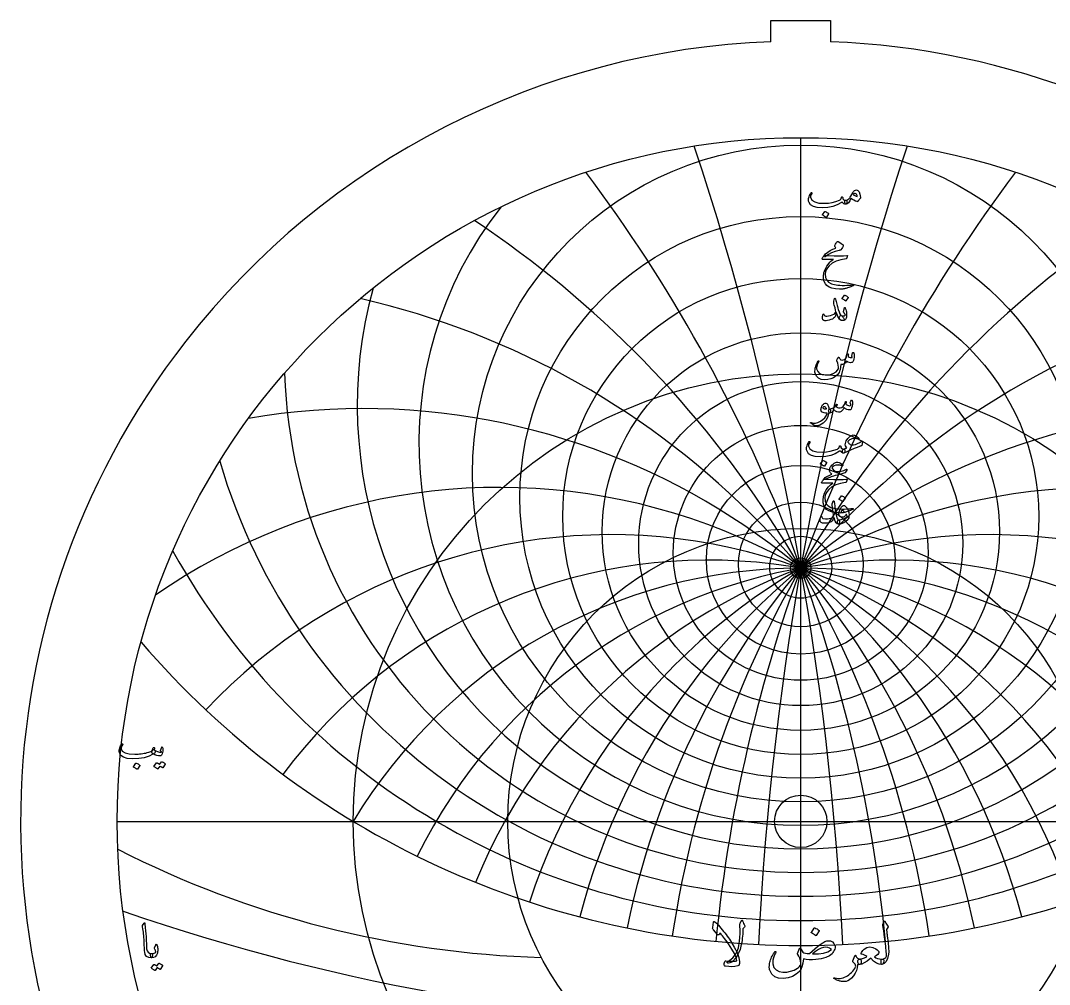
# Model space of a CAD drawing. Header units: millimetres. Extents: x -68 to 68, y -68 to 70.
# Drawn here: x -68.5 to 21.8, y -14.3 to 70.3 of the extents above; entities that cross this region are included whole.
import ezdxf

# ---------------------------------------------------------------- set-up
doc = ezdxf.new("R2010")
doc.units = ezdxf.units.MM
for name, color, linetype in [('CUT_INNER', 6, 'Continuous'), ('CUT_OUTER', 1, 'Continuous'), ('ENGRAVE', 7, 'Continuous'), ('ENGRAVE_FINE', 8, 'Continuous'), ('TEXT', 5, 'Continuous')]:
    doc.layers.add(name, color=color, linetype=linetype)

msp = doc.modelspace()

# ---------------------------------------------------------------- linework, layer by layer
at = {"layer": 'CUT_INNER'}
msp.add_circle((0, 0), 2.3, dxfattribs=at)
at = {"layer": 'CUT_OUTER'}
for points in [[(-2.625, 70.275), (2.625, 70.275), (2.625, 68.4244)], [(-2.625, 68.4244), (-2.625, 70.275)]]:
    msp.add_lwpolyline(points, dxfattribs=at)
for centre, radius, start, end in [((-0.0002, -0.0002), 68.4749, 142.031029, 87.802838), ((-0.0008, 0.001), 68.4737, 92.196314, 142.03149)]:
    msp.add_arc(centre, radius, start, end, dxfattribs=at)
at = {"layer": 'ENGRAVE'}
for points in [[(0, -60), (0, 60)], [(-60, 0), (60, 0)]]:
    msp.add_lwpolyline(points, dxfattribs=at)
for centre, radius in [((0, 0), 60), ((0, 30.5267), 28.8119), ((0, 28.4297), 24.6479), ((0, 26.7573), 20.8875), ((0, 25.4261), 17.4354), ((0, 0), 39.2754), ((0, 24.3765), 14.2192), ((0, 23.5657), 11.1822), ((0, 22.9627), 8.2783), ((0, 22.5461), 5.4687), ((0, 0), 25.7092), ((0, 22.3016), 2.7196), ((0, 22.2209), 0.9)]:
    msp.add_circle(centre, radius, dxfattribs=at)
for centre, radius, start, end in [((0, 33.1668), 33.5095, 141.718907, 38.281093), ((0, 36.5225), 38.9247, 164.685177, 15.314823), ((0, 40.8535), 45.3284, 181.913604, 358.086396), ((0, 46.5669), 53.1394, 196.338996, 343.661004), ((0, 54.3373), 63.0444, 209.053083, 330.946917), ((0, -23.599), 45.82, 31, 149), ((0, -23.599), 45.82, 31, 149), ((0, 65.3652), 76.2572, 220.600865, 319.399135), ((-20.2283, 75.4931), 87.4697, 242.991359, 268.3358)]:
    msp.add_arc(centre, radius, start, end, dxfattribs=at)
at = {"layer": 'ENGRAVE_FINE'}
for centre, radius, start, end in [((-259.8579, -23.599), 263.8666, 2.779761, 18.303495), ((-259.8579, -23.599), 263.8666, 2.779761, 18.303495), ((259.8579, -23.599), 263.8666, 161.696505, 177.220239), ((259.8579, -23.599), 263.8666, 161.696505, 177.220239), ((-125.8893, -23.599), 133.9686, 5.599044, 36.966211), ((-125.8893, -23.599), 133.9686, 5.599044, 36.966211), ((125.8893, -23.599), 133.9686, 143.033789, 174.400956), ((125.8893, -23.599), 133.9686, 143.033789, 174.400956), ((-79.3625, -23.599), 91.6399, 8.49955, 56.392694), ((-79.3625, -23.599), 91.6399, 8.49955, 56.392694), ((79.3625, -23.599), 91.6399, 123.607306, 171.50045), ((79.3625, -23.599), 91.6399, 123.607306, 171.50045), ((-54.6061, -23.599), 71.2832, 11.527585, 77.078888), ((-54.6061, -23.599), 71.2832, 11.527585, 77.078888), ((54.6061, -23.599), 71.2832, 102.921112, 168.472415), ((54.6061, -23.599), 71.2832, 102.921112, 168.472415), ((-38.4475, -23.599), 59.8137, 14.737028, 99.642572), ((-38.4475, -23.599), 59.8137, 14.737028, 99.642572), ((38.4475, -23.599), 59.8137, 80.357428, 165.262972), ((38.4475, -23.599), 59.8137, 80.357428, 165.262972), ((-26.4542, -23.599), 52.9083, 18.193224, 124.752734), ((-26.4542, -23.599), 52.9083, 18.193224, 124.752734), ((26.4542, -23.599), 52.9083, 55.247266, 161.806776), ((26.4542, -23.599), 52.9083, 55.247266, 161.806776), ((-16.6771, -23.599), 48.7606, 21.978404, 136.786876), ((-16.6771, -23.599), 48.7606, 21.978404, 136.786876), ((16.6771, -23.599), 48.7606, 43.213124, 158.021596), ((16.6771, -23.599), 48.7606, 43.213124, 158.021596), ((-8.0793, -23.599), 46.5268, 26.199525, 143.422298), ((-8.0793, -23.599), 46.5268, 26.199525, 143.422298), ((8.0793, -23.599), 46.5268, 36.577702, 153.800475), ((8.0793, -23.599), 46.5268, 36.577702, 153.800475), ((0, 163.4083), 181.3071, 250.847985, 289.152015)]:
    msp.add_arc(centre, radius, start, end, dxfattribs=at)
at = {"layer": 'TEXT'}
for points in [[(0.9102, 55.1641), (0.9244, 55.1795), (0.9391, 55.186), (0.9543, 55.1835), (0.97, 55.172), (0.982, 55.1571), (0.986, 55.1401), (0.982, 55.1211), (0.97, 55.1002), (0.9092, 55.0059), (0.8702, 54.9186), (0.8533, 54.8382), (0.8583, 54.7649), (0.9833, 54.5239), (1.2265, 54.3557), (1.588, 54.2604), (2.0678, 54.2379), (2.4239, 54.2641), (2.7654, 54.3188), (3.0925, 54.4019), (3.4051, 54.5134), (3.4603, 54.5461), (3.5059, 54.5962), (3.5421, 54.6638), (3.5688, 54.7489), (3.5778, 54.7731), (3.5927, 54.7898), (3.6137, 54.799), (3.6406, 54.8008), (3.6599, 54.7926), (3.6736, 54.7758), (3.6818, 54.7506), (3.6846, 54.717), (3.7033, 54.6336), (3.7554, 54.5713), (3.841, 54.5298), (3.96, 54.5094), (4.0029, 54.4999), (4.0319, 54.4755), (4.0468, 54.436), (4.0478, 54.3816), (4.0334, 54.2803), (4.0139, 54.208), (3.9894, 54.1646), (3.96, 54.1501), (3.8724, 54.1616), (3.7893, 54.196), (3.7108, 54.2534), (3.6367, 54.3337), (3.6304, 54.337), (3.6197, 54.3347), (3.6045, 54.327), (3.5848, 54.3138), (3.2125, 54.1042), (2.8063, 53.9545), (2.3662, 53.8647), (1.8922, 53.8347), (1.4541, 53.8647), (1.1138, 53.9545), (0.8712, 54.1042), (0.7265, 54.3138), (0.6936, 54.4308), (0.6826, 54.5503), (0.6936, 54.6723), (0.7265, 54.7968), (0.7709, 54.9126), (0.8164, 55.0124), (0.8628, 55.0962), (0.9102, 55.1641)], [(4.8861, 55.4195), (5.0111, 55.3751), (5.1147, 55.2499), (5.1968, 55.0438), (5.2574, 54.7569), (5.2596, 54.7362), (5.2584, 54.718), (5.2536, 54.7022), (5.2454, 54.689), (5.0258, 54.4136), (5.0106, 54.3969), (4.9929, 54.3866), (4.9727, 54.3829), (4.95, 54.3856), (4.8008, 54.4365), (4.6606, 54.5014), (4.5293, 54.5802), (4.4071, 54.6731), (4.3085, 54.4443), (4.2005, 54.2808), (4.083, 54.1828), (3.956, 54.1501), (3.9418, 54.1553), (3.9271, 54.1711), (3.9118, 54.1973), (3.8961, 54.2339), (3.8719, 54.3248), (3.8632, 54.3976), (3.8699, 54.4525), (3.8921, 54.4894), (3.9051, 54.4982), (3.9201, 54.5044), (3.937, 54.5081), (3.956, 54.5094), (4.0468, 54.5249), (4.1356, 54.5673), (4.2225, 54.6366), (4.3073, 54.7329), (4.3445, 54.7888), (4.4001, 54.8806), (4.4742, 55.0084), (4.5668, 55.172), (4.6391, 55.2803), (4.7165, 55.3577), (4.7988, 55.4041), (4.8861, 55.4195)], [(4.5987, 55.0283), (4.6736, 54.966), (4.7584, 54.9146), (4.8532, 54.8741), (4.958, 54.8447), (4.9522, 54.9233), (4.931, 54.9874), (4.8944, 55.0371), (4.8422, 55.0722), (4.7821, 55.0905), (4.7215, 55.0892), (4.6603, 55.0685), (4.5987, 55.0283)], [(2.1197, 53.5074), (2.1247, 53.5124), (2.1317, 53.5154), (2.1407, 53.5164), (2.1517, 53.5154), (2.2292, 53.484), (2.3023, 53.4455), (2.371, 53.4001), (2.4351, 53.3477), (2.4413, 53.3397), (2.4441, 53.3318), (2.4433, 53.3238), (2.4391, 53.3158), (2.2515, 53.0124), (2.2445, 53.0052), (2.2355, 53.0034), (2.2245, 53.0072), (2.2115, 53.0164), (2.2003, 53.0244), (2.1826, 53.0364), (2.1584, 53.0523), (2.1277, 53.0723), (2.09, 53.0962), (2.0449, 53.1242), (1.9922, 53.1561), (1.9321, 53.192), (1.9241, 53.198), (1.9201, 53.204), (1.9201, 53.21), (1.9241, 53.216)], [(3.3692, 50.1105), (3.0204, 50.0194), (2.7125, 49.9019), (2.4456, 49.758), (2.2195, 49.5876), (2.1848, 49.5614), (2.1527, 49.5467), (2.123, 49.5434), (2.0958, 49.5516), (2.0641, 49.5893), (2.0688, 49.6425), (2.11, 49.7111), (2.1876, 49.7951), (2.371, 49.9473), (2.5818, 50.0846), (2.8201, 50.2068), (3.0858, 50.3141), (3.0099, 50.4259), (2.9957, 50.4538), (2.989, 50.4818), (2.9897, 50.5097), (2.9979, 50.5376), (3.0516, 50.6442), (3.1007, 50.7323), (3.1454, 50.8019), (3.1856, 50.853), (3.2113, 50.8772), (3.2365, 50.8899), (3.2612, 50.8912), (3.2854, 50.881), (3.4258, 50.8016), (3.5438, 50.7273), (3.6394, 50.6579), (3.7125, 50.5935), (3.7267, 50.5728), (3.7335, 50.5466), (3.7327, 50.5149), (3.7245, 50.4778), (3.6988, 50.4196), (3.6576, 50.349), (3.601, 50.2659), (3.5289, 50.1704), (3.5099, 50.1562), (3.477, 50.1415), (3.4301, 50.1262), (3.3692, 50.1105)], [(2.4271, 49.6474), (2.9393, 49.6295), (3.3822, 49.6275), (3.7557, 49.6415), (4.0598, 49.6714), (4.0692, 49.6725), (4.0773, 49.6719), (4.0841, 49.6695), (4.0897, 49.6654), (4.0939, 49.6598), (4.0962, 49.6529), (4.0968, 49.6448), (4.0957, 49.6355), (4.0879, 49.599), (4.0803, 49.5656), (4.0729, 49.5352), (4.0658, 49.5077), (4.0589, 49.4833), (4.0523, 49.4618), (4.046, 49.4434), (4.0398, 49.4279), (4.0269, 49.4032), (4.0119, 49.385), (3.9949, 49.3733), (3.976, 49.368), (3.5149, 49.2844), (3.1137, 49.1534), (2.7724, 48.9751), (2.491, 48.7493), (2.3488, 48.5868), (2.2455, 48.4149), (2.1811, 48.2336), (2.1556, 48.0427), (2.1801, 47.743), (2.2774, 47.4988), (2.4476, 47.3099), (2.6906, 47.1764), (2.8166, 47.136), (2.955, 47.1026), (3.106, 47.0761), (3.2694, 47.0567), (3.445, 47.044), (3.6327, 47.0377), (3.8323, 47.038), (4.0438, 47.0447), (4.1191, 47.0489), (4.193, 47.0537), (4.2658, 47.0589), (4.3372, 47.0647), (4.407, 47.0709), (4.4745, 47.0776), (4.5397, 47.0849), (4.6027, 47.0926), (4.6219, 47.0936), (4.6356, 47.0886), (4.6439, 47.0776), (4.6466, 47.0607), (4.6451, 47.041), (4.6406, 47.0257), (4.6331, 47.015), (4.6227, 47.0088), (4.5099, 46.9611), (4.4031, 46.918), (4.3023, 46.8793), (4.2075, 46.8451), (4.1189, 46.8152), (4.0368, 46.7892), (3.9612, 46.7673), (3.8921, 46.7493), (3.8271, 46.7361), (3.7639, 46.7244), (3.7024, 46.7141), (3.6426, 46.7054), (3.5844, 46.6987), (3.5274, 46.6944), (3.4716, 46.6927), (3.4171, 46.6934), (3.0448, 46.7224), (2.7345, 46.7852), (2.486, 46.882), (2.2994, 47.0128), (2.1624, 47.1762), (2.0668, 47.3671), (2.0127, 47.5854), (2, 47.8311), (2.0391, 48.136), (2.1327, 48.4319), (2.2806, 48.7188), (2.483, 48.9968), (2.5621, 49.0808), (2.6516, 49.1614), (2.7517, 49.2385), (2.8622, 49.3121), (1.8962, 49.3201), (1.873, 49.3301), (1.8632, 49.3481), (1.867, 49.374), (1.8842, 49.4079), (1.9166, 49.4573), (1.9461, 49.5017), (1.9725, 49.5412), (1.996, 49.5756), (2.0164, 49.6048), (2.0339, 49.6285), (2.0484, 49.6467), (2.0598, 49.6594), (2.0858, 49.6617), (2.1556, 49.6604), (2.2694, 49.6557), (2.4271, 49.6474)], [(3.8303, 46.1695), (3.8353, 46.1745), (3.8422, 46.1775), (3.8512, 46.1785), (3.8622, 46.1775), (3.9398, 46.1461), (4.0129, 46.1076), (4.0815, 46.0622), (4.1456, 46.0098), (4.1519, 46.0019), (4.1546, 45.9939), (4.1539, 45.9859), (4.1496, 45.9779), (3.962, 45.6745), (3.955, 45.6673), (3.946, 45.6655), (3.9351, 45.6693), (3.9221, 45.6785), (3.9108, 45.6865), (3.8931, 45.6985), (3.8689, 45.7144), (3.8382, 45.7344), (3.8006, 45.7584), (3.7554, 45.7863), (3.7028, 45.8182), (3.6426, 45.8542), (3.6347, 45.8601), (3.6307, 45.8661), (3.6307, 45.8721), (3.6347, 45.8781)], [(3.0598, 45.8262), (3.0828, 45.7216), (3.1077, 45.6151), (3.1347, 45.507), (3.1636, 45.3971), (3.1945, 45.2849), (3.2275, 45.17), (3.2624, 45.0524), (3.2993, 44.932), (3.3739, 44.7155), (3.442, 44.5528), (3.5037, 44.444), (3.5588, 44.3891), (3.607, 44.3564), (3.6556, 44.3103), (3.7048, 44.2506), (3.7544, 44.1775), (3.8013, 44.087), (3.8143, 44.0189), (3.7933, 43.9732), (3.7384, 43.95), (3.5611, 43.968), (3.4041, 44.0857), (3.2676, 44.3033), (3.1516, 44.6207), (3.1491, 44.6259), (3.1456, 44.6296), (3.1412, 44.6319), (3.1357, 44.6326), (3.1317, 44.6319), (3.1277, 44.6296), (3.1237, 44.6259), (3.1197, 44.6207), (3.1085, 44.5693), (3.0947, 44.5149), (3.0785, 44.4575), (3.0598, 44.3971), (3.0394, 44.34), (3.0179, 44.2923), (2.9954, 44.2541), (2.972, 44.2255), (2.8877, 44.1518), (2.7824, 44.0867), (2.6561, 44.0301), (2.5089, 43.9819), (2.3592, 43.9463), (2.2295, 43.931), (2.1197, 43.9363), (2.0299, 43.962), (1.9531, 44.0264), (1.9181, 44.1396), (1.9251, 44.3018), (1.974, 44.5129), (1.9788, 44.5199), (1.985, 44.5248), (1.9927, 44.5278), (2.002, 44.5288), (2.0129, 44.5276), (2.0219, 44.5238), (2.0289, 44.5176), (2.0339, 44.5089), (2.0529, 44.4647), (2.0738, 44.428), (2.0968, 44.3989), (2.1217, 44.3771), (2.1996, 44.3482), (2.3053, 44.3412), (2.4391, 44.3562), (2.6007, 44.3931), (2.7731, 44.4485), (2.9071, 44.5109), (3.0027, 44.5802), (3.0598, 44.6566), (3.0693, 44.7339), (3.0538, 44.8662), (3.0134, 45.0533), (2.948, 45.2953), (2.9166, 45.4228), (2.8981, 45.5258), (2.8927, 45.6044), (2.9001, 45.6586), (2.976, 45.8741), (2.9842, 45.8968), (2.993, 45.913), (3.0022, 45.9228), (3.0119, 45.926), (3.0239, 45.9198), (3.0359, 45.9011), (3.0478, 45.8699), (3.0598, 45.8262)], [(3.8662, 44.5368), (3.8427, 44.576), (3.8203, 44.6097), (3.7988, 44.6379), (3.7784, 44.6606), (3.7636, 44.68), (3.7554, 44.7025), (3.7537, 44.7279), (3.7584, 44.7564), (3.8422, 45.0598), (3.854, 45.0862), (3.8692, 45.0937), (3.8879, 45.0822), (3.9101, 45.0518), (3.9435, 44.9872), (3.972, 44.9091), (3.9954, 44.8175), (4.0139, 44.7125), (4.0246, 44.6117), (4.0289, 44.5129), (4.0266, 44.4161), (4.0179, 44.3213), (4.0037, 44.2387), (3.9849, 44.1666), (3.9617, 44.1049), (3.9341, 44.0538), (3.8999, 44.0159), (3.8532, 43.9859), (3.7941, 43.964), (3.7225, 43.95), (3.6491, 43.9473), (3.5808, 43.959), (3.5174, 43.9852), (3.459, 44.0259), (3.4139, 44.0775), (3.3902, 44.1366), (3.3879, 44.2032), (3.4071, 44.2773), (3.4378, 44.338), (3.474, 44.3761), (3.5156, 44.3919), (3.5628, 44.3851), (3.6716, 44.3589), (3.7664, 44.3562), (3.8472, 44.3769), (3.9141, 44.4211), (3.9156, 44.4328), (3.9081, 44.456), (3.8916, 44.4907), (3.8662, 44.5368)], [(4.5548, 41.1174), (4.5618, 41.1348), (4.5708, 41.1473), (4.5817, 41.1548), (4.5947, 41.1573), (4.6114, 41.1553), (4.6257, 41.1493), (4.6374, 41.1393), (4.6466, 41.1253), (4.6693, 41.0755), (4.6855, 41.0136), (4.6953, 40.9397), (4.6985, 40.8539), (4.6898, 40.7137), (4.6636, 40.5805), (4.6199, 40.4542), (4.5588, 40.3349), (4.5378, 40.3063), (4.5149, 40.284), (4.4899, 40.2683), (4.463, 40.2591), (4.3654, 40.2529), (4.2604, 40.2701), (4.1479, 40.3107), (4.0279, 40.3749), (3.9268, 40.2364), (3.8073, 40.1443), (3.6693, 40.0987), (3.5129, 40.0994), (3.5078, 40.0152), (3.5004, 39.9343), (3.4908, 39.8565), (3.479, 39.7821), (3.4649, 39.7103), (3.4485, 39.6408), (3.4299, 39.5736), (3.4091, 39.5086), (3.3607, 39.3914), (3.2953, 39.2831), (3.213, 39.1838), (3.1137, 39.0935), (2.8814, 38.9388), (2.6357, 38.83), (2.3764, 38.7671), (2.1037, 38.7501), (1.7966, 38.7918), (1.5539, 38.9008), (1.3755, 39.0772), (1.2615, 39.321), (1.246, 39.4088), (1.2435, 39.5126), (1.254, 39.6324), (1.2774, 39.7681), (1.3151, 39.9168), (1.3682, 40.0715), (1.4368, 40.2322), (1.5209, 40.3988), (1.5277, 40.4093), (1.5359, 40.4168), (1.5456, 40.4213), (1.5569, 40.4228), (1.5681, 40.4218), (1.5778, 40.4188), (1.586, 40.4138), (1.5928, 40.4068), (1.5973, 40.3966), (1.5988, 40.3858), (1.5973, 40.3746), (1.5928, 40.3629), (1.486, 40.1411), (1.4171, 39.9587), (1.3862, 39.8157), (1.3932, 39.7122), (1.494, 39.4839), (1.6527, 39.318), (1.8692, 39.2145), (2.1437, 39.1733), (2.5274, 39.1977), (2.8522, 39.295), (3.1182, 39.4652), (3.3253, 39.7082), (3.3245, 39.8684), (3.2983, 40.0375), (3.2467, 40.2157), (3.1696, 40.4028), (3.1599, 40.4218), (3.1546, 40.4387), (3.1539, 40.4537), (3.1576, 40.4667), (3.1791, 40.5112), (3.1995, 40.553), (3.219, 40.5921), (3.2375, 40.6284), (3.2549, 40.6614), (3.2714, 40.6907), (3.2869, 40.7163), (3.3013, 40.7381), (3.3096, 40.7474), (3.3183, 40.7511), (3.3275, 40.7494), (3.3373, 40.7421), (3.3422, 40.7366), (3.3492, 40.7282), (3.3582, 40.7167), (3.3692, 40.7022), (3.3817, 40.6847), (3.3951, 40.6643), (3.4096, 40.6408), (3.4251, 40.6144), (3.4565, 40.5635), (3.483, 40.5266), (3.5044, 40.5036), (3.5209, 40.4946), (3.6247, 40.4859), (3.7285, 40.5036), (3.8323, 40.5478), (3.936, 40.6184), (3.9737, 40.6653), (4.0109, 40.7421), (4.0476, 40.8489), (4.0838, 40.9856), (4.0872, 40.9986), (4.0937, 41.0096), (4.1032, 41.0186), (4.1157, 41.0256), (4.1274, 41.03), (4.1386, 41.0315), (4.1494, 41.03), (4.1596, 41.0256), (4.1748, 41.0006), (4.1806, 40.9537), (4.1768, 40.8848), (4.1636, 40.794), (4.2442, 40.7446), (4.3303, 40.7122), (4.4218, 40.6967), (4.5189, 40.6982), (4.5176, 40.7274), (4.5139, 40.7511), (4.5076, 40.7693), (4.4989, 40.782), (4.4889, 40.794), (4.4829, 40.806), (4.4809, 40.818), (4.4829, 40.8299)], [(2.4451, 35.7765), (2.3515, 35.4479), (2.1946, 35.1727), (1.9743, 34.9509), (1.6906, 34.7825), (1.6509, 34.7654), (1.6117, 34.7501), (1.5731, 34.7365), (1.5349, 34.7246), (1.4975, 34.7148), (1.461, 34.7072), (1.4256, 34.7018), (1.3912, 34.6987), (1.3054, 34.7109), (1.1916, 34.7556), (1.0499, 34.8327), (0.8802, 34.9422), (0.862, 34.9579), (0.8513, 34.9731), (0.848, 34.9878), (0.8523, 35.0021), (0.8618, 35.013), (0.8742, 35.018), (0.8897, 35.017), (0.9082, 35.01), (1.0846, 34.9529), (1.2824, 34.9532), (1.5017, 35.0108), (1.7425, 35.1258), (1.9391, 35.2593), (2.1018, 35.4162), (2.2305, 35.5966), (2.3253, 35.8004), (2.3246, 35.8077), (2.3223, 35.8134), (2.3186, 35.8177), (2.3133, 35.8204), (2.1759, 35.8284), (2.0588, 35.8444), (1.9623, 35.8683), (1.8862, 35.9002), (1.8273, 35.9496), (1.7904, 36.018), (1.7754, 36.1053), (1.7824, 36.2116), (1.7846, 36.2257), (1.7874, 36.2401), (1.7906, 36.2547), (1.7944, 36.2695), (1.7986, 36.2848), (1.8034, 36.3009), (1.8086, 36.3178), (1.8143, 36.3354), (1.8612, 36.4494), (1.9181, 36.5439), (1.985, 36.619), (2.0618, 36.6747), (2.1404, 36.7051), (2.2125, 36.7046), (2.2781, 36.6732), (2.3373, 36.6108), (2.3889, 36.524), (2.4281, 36.4232), (2.4548, 36.3084), (2.469, 36.1797), (2.4769, 36.1798), (2.4845, 36.1802), (2.4918, 36.1808), (2.499, 36.1817), (2.5061, 36.1826), (2.5134, 36.1832), (2.521, 36.1835), (2.5289, 36.1837), (2.5558, 36.1779), (2.5768, 36.1607), (2.5918, 36.132), (2.6007, 36.0919), (2.6045, 36.0477), (2.6037, 36.003), (2.5985, 35.9579), (2.5888, 35.9122), (2.576, 35.8721), (2.5618, 35.8434), (2.5461, 35.8261), (2.5289, 35.8204), (2.453, 35.8204), (2.4525, 35.8132), (2.451, 35.8034), (2.4486, 35.7912), (2.4451, 35.7765)], [(2.2534, 36.2236), (2.2115, 36.2967), (2.1656, 36.3483), (2.1157, 36.3785), (2.0618, 36.3873), (2.0296, 36.3788), (2.001, 36.3653), (1.9758, 36.3468), (1.9541, 36.3234), (1.9471, 36.3109), (1.9461, 36.2974), (1.9511, 36.283), (1.962, 36.2675), (2.0032, 36.2313), (2.0628, 36.2066), (2.1409, 36.1934), (2.2375, 36.1917), (2.2475, 36.1937), (2.2534, 36.1996), (2.2554, 36.2096), (2.2534, 36.2236)], [(4.461, 36.9581), (4.4697, 36.9641), (4.4799, 36.9621), (4.4917, 36.9521), (4.5049, 36.9342), (4.5191, 36.9037), (4.5298, 36.8603), (4.5371, 36.8039), (4.5408, 36.7346), (4.5421, 36.6557), (4.5378, 36.5789), (4.5281, 36.504), (4.5129, 36.4312), (4.4685, 36.2895), (4.4191, 36.1877), (4.3647, 36.1258), (4.3053, 36.1038), (4.1648, 36.1121), (4.0348, 36.1487), (3.9153, 36.2139), (3.8063, 36.3074), (3.7315, 36.16), (3.6426, 36.045), (3.5398, 35.9624), (3.4231, 35.9122), (3.3006, 35.9012), (3.1766, 35.9322), (3.0511, 36.005), (2.9241, 36.1198), (2.8213, 35.9888), (2.7205, 35.8953), (2.6217, 35.8391), (2.5249, 35.8204), (2.5054, 35.8314), (2.487, 35.8643), (2.4695, 35.9192), (2.453, 35.9961), (2.4471, 36.0719), (2.457, 36.1278), (2.483, 36.1637), (2.5249, 36.1797), (2.709, 36.2213), (2.8702, 36.3024), (3.0084, 36.4229), (3.1237, 36.5829), (3.1299, 36.5916), (3.1367, 36.5978), (3.1439, 36.6016), (3.1516, 36.6028), (3.1611, 36.6018), (3.1696, 36.5988), (3.1771, 36.5938), (3.1836, 36.5869), (3.1873, 36.5654), (3.1786, 36.529), (3.1574, 36.4776), (3.1237, 36.4112), (3.1679, 36.3601), (3.2365, 36.3224), (3.3295, 36.2982), (3.447, 36.2875), (3.5935, 36.3182), (3.7215, 36.4182), (3.831, 36.5876), (3.9221, 36.8264), (3.9266, 36.8386), (3.9321, 36.8473), (3.9385, 36.8526), (3.946, 36.8543), (3.9573, 36.8533), (3.967, 36.8503), (3.9752, 36.8453), (3.982, 36.8384), (3.9869, 36.8284), (3.9899, 36.8184), (3.9909, 36.8084), (3.9899, 36.7984), (3.95, 36.6308), (3.9967, 36.5894), (4.0528, 36.5529), (4.1184, 36.5215), (4.1935, 36.495), (4.2666, 36.4778), (4.3223, 36.4741), (4.3604, 36.4838), (4.3811, 36.507), (4.3879, 36.5424), (4.3841, 36.5928), (4.3699, 36.6582), (4.3452, 36.7386), (4.3495, 36.7613), (4.3702, 36.8054), (4.4073, 36.871), (4.461, 36.9581)], [(5.433, 33.3155), (5.3532, 32.9962), (5.3442, 32.9807), (5.3292, 32.9662), (5.3083, 32.9527), (5.2813, 32.9403), (5.2216, 32.9192), (5.1581, 32.8959), (5.0908, 32.8703), (5.0199, 32.8425), (4.9451, 32.8127), (4.8667, 32.7811), (4.7845, 32.7478), (4.6985, 32.7127), (3.7804, 32.3135), (3.7384, 32.3228), (3.7045, 32.3505), (3.6786, 32.3966), (3.6606, 32.4612), (3.6576, 32.5298), (3.6766, 32.588), (3.7175, 32.6356), (3.7804, 32.6728), (3.7882, 32.6764), (3.8038, 32.6833), (3.8271, 32.6934), (3.8582, 32.7067), (3.8968, 32.7231), (3.9425, 32.7422), (3.9956, 32.764), (4.0558, 32.7886), (3.9782, 32.8682), (3.9291, 32.9552), (3.9084, 33.0498), (3.9161, 33.1518), (3.9929, 33.3946), (4.1237, 33.5999), (4.3083, 33.7678), (4.5468, 33.8983), (4.599, 33.9106), (4.6596, 33.9073), (4.7287, 33.8886), (4.8063, 33.8544), (4.8869, 33.8078), (4.961, 33.7556), (5.0286, 33.698), (5.0897, 33.6349), (5.1069, 33.6117), (5.1147, 33.59), (5.1129, 33.5697), (5.1017, 33.551), (5.0847, 33.5366), (5.0658, 33.5291), (5.0448, 33.5286), (5.0219, 33.5351), (4.9023, 33.5727), (4.7754, 33.59), (4.6409, 33.5867), (4.4989, 33.563), (4.3704, 33.5246), (4.2684, 33.4732), (4.1928, 33.4088), (4.1436, 33.3315), (4.1386, 33.297), (4.1516, 33.2576), (4.1826, 33.2132), (4.2315, 33.1638), (4.2873, 33.1189), (4.3432, 33.084), (4.3991, 33.059), (4.455, 33.0441), (4.6224, 33.0398), (4.8013, 33.075), (4.9917, 33.1496), (5.1935, 33.2636), (5.2152, 33.2773), (5.2364, 33.2906), (5.2571, 33.3033), (5.2773, 33.3155), (5.2968, 33.327), (5.3153, 33.3375), (5.3327, 33.3469), (5.3492, 33.3554), (5.3949, 33.3769), (5.424, 33.3774), (5.4368, 33.3569), (5.433, 33.3155)], [(0.7345, 33.3275), (0.7487, 33.343), (0.7635, 33.3494), (0.7787, 33.3469), (0.7944, 33.3355), (0.8064, 33.3205), (0.8104, 33.3035), (0.8064, 33.2846), (0.7944, 33.2636), (0.7335, 33.1693), (0.6946, 33.082), (0.6776, 33.0016), (0.6826, 32.9283), (0.8076, 32.6873), (1.0509, 32.5191), (1.4124, 32.4238), (1.8922, 32.4014), (2.2482, 32.4276), (2.5898, 32.4822), (2.9169, 32.5653), (3.2295, 32.6768), (3.2846, 32.7095), (3.3303, 32.7596), (3.3664, 32.8272), (3.3931, 32.9123), (3.4021, 32.9365), (3.4171, 32.9532), (3.4381, 32.9625), (3.465, 32.9642), (3.4842, 32.956), (3.4979, 32.9393), (3.5062, 32.9141), (3.5089, 32.8804), (3.5276, 32.7971), (3.5798, 32.7347), (3.6653, 32.6933), (3.7844, 32.6728), (3.8273, 32.6633), (3.8562, 32.6389), (3.8712, 32.5995), (3.8722, 32.5451), (3.8577, 32.4438), (3.8382, 32.3714), (3.8138, 32.328), (3.7844, 32.3135), (3.6968, 32.325), (3.6137, 32.3594), (3.5351, 32.4168), (3.461, 32.4972), (3.4548, 32.5004), (3.444, 32.4982), (3.4288, 32.4904), (3.4091, 32.4772), (3.0369, 32.2676), (2.6307, 32.1179), (2.1906, 32.0281), (1.7165, 31.9982), (1.2784, 32.0281), (0.9381, 32.1179), (0.6956, 32.2676), (0.5509, 32.4772), (0.518, 32.5942), (0.507, 32.7137), (0.518, 32.8357), (0.5509, 32.9602), (0.5953, 33.076), (0.6407, 33.1758), (0.6871, 33.2596), (0.7345, 33.3275)], [(1.9441, 31.6708), (1.9491, 31.6758), (1.956, 31.6788), (1.965, 31.6798), (1.976, 31.6788), (2.0536, 31.6474), (2.1267, 31.609), (2.1953, 31.5636), (2.2594, 31.5112), (2.2657, 31.5032), (2.2684, 31.4952), (2.2677, 31.4872), (2.2634, 31.4792), (2.0758, 31.1758), (2.0688, 31.1686), (2.0598, 31.1669), (2.0489, 31.1706), (2.0359, 31.1798), (2.0247, 31.1878), (2.0069, 31.1998), (1.9827, 31.2158), (1.9521, 31.2357), (1.9144, 31.2597), (1.8692, 31.2876), (1.8166, 31.3195), (1.7565, 31.3555), (1.7485, 31.3615), (1.7445, 31.3674), (1.7445, 31.3734), (1.7485, 31.3794)], [(4.0498, 30.8917), (4.0531, 30.8635), (4.0348, 30.8109), (3.9952, 30.7338), (3.9341, 30.6322), (3.9211, 30.6158), (3.9061, 30.6023), (3.8891, 30.5918), (3.8702, 30.5843), (3.6147, 30.514), (3.3872, 30.4506), (3.1876, 30.3942), (3.0159, 30.3448), (2.8722, 30.3026), (2.7564, 30.268), (2.6686, 30.2408), (2.6087, 30.2211), (2.1257, 30.0055), (2.0918, 30.003), (2.0658, 30.0075), (2.0479, 30.019), (2.0379, 30.0374), (2.0376, 30.0442), (2.0409, 30.0524), (2.0476, 30.0621), (2.0578, 30.0734), (2.1561, 30.1657), (2.3033, 30.263), (2.4995, 30.3653), (2.7445, 30.4725), (2.6778, 30.5294), (2.6217, 30.5843), (2.576, 30.6372), (2.5409, 30.6881), (2.5192, 30.7437), (2.5139, 30.8109), (2.5251, 30.8895), (2.5528, 30.9795), (2.5978, 31.0733), (2.6606, 31.1671), (2.7415, 31.261), (2.8403, 31.3548), (2.9478, 31.4359), (3.0508, 31.4915), (3.1494, 31.5217), (3.2434, 31.5264), (3.3709, 31.5007), (3.486, 31.4476), (3.5885, 31.367), (3.6786, 31.259), (3.6866, 31.2455), (3.6905, 31.233), (3.6905, 31.2215), (3.6866, 31.2111), (3.6778, 31.2013), (3.6676, 31.1961), (3.6559, 31.1953), (3.6426, 31.1991), (3.5839, 31.2178), (3.5274, 31.234), (3.4731, 31.2477), (3.4211, 31.259), (3.3716, 31.2674), (3.3248, 31.2729), (3.2807, 31.2754), (3.2395, 31.2749), (3.0676, 31.2547), (2.9231, 31.2061), (2.8061, 31.129), (2.7165, 31.0234), (2.8118, 30.8979), (2.9181, 30.8049), (3.0354, 30.7442), (3.1636, 30.7161), (3.3545, 30.7141), (3.5598, 30.744), (3.7796, 30.8059), (4.0139, 30.8997), (4.0236, 30.9022), (4.0329, 30.9017), (4.0416, 30.8982), (4.0498, 30.8917)], [(2.3932, 30.0175), (2.9054, 29.9995), (3.3482, 29.9975), (3.7217, 30.0115), (4.0259, 30.0414), (4.0352, 30.0425), (4.0433, 30.0419), (4.0502, 30.0395), (4.0558, 30.0354), (4.0599, 30.0298), (4.0623, 30.023), (4.0629, 30.0148), (4.0618, 30.0055), (4.0539, 29.9691), (4.0463, 29.9356), (4.039, 29.9052), (4.0319, 29.8777), (4.025, 29.8533), (4.0184, 29.8318), (4.012, 29.8134), (4.0059, 29.7979), (3.9929, 29.7732), (3.978, 29.755), (3.961, 29.7433), (3.942, 29.738), (3.481, 29.6544), (3.0798, 29.5235), (2.7385, 29.3451), (2.457, 29.1193), (2.3148, 28.9569), (2.2115, 28.785), (2.1472, 28.6036), (2.1217, 28.4127), (2.1462, 28.1131), (2.2435, 27.8688), (2.4136, 27.6799), (2.6566, 27.5465), (2.7826, 27.506), (2.9211, 27.4726), (3.072, 27.4462), (3.2355, 27.4267), (3.4111, 27.414), (3.5987, 27.4077), (3.7983, 27.408), (4.0099, 27.4147), (4.0851, 27.419), (4.1591, 27.4237), (4.2318, 27.4289), (4.3033, 27.4347), (4.373, 27.4409), (4.4405, 27.4477), (4.5058, 27.4549), (4.5688, 27.4626), (4.588, 27.4636), (4.6017, 27.4586), (4.6099, 27.4477), (4.6127, 27.4307), (4.6112, 27.411), (4.6067, 27.3958), (4.5992, 27.385), (4.5887, 27.3788), (4.476, 27.3311), (4.3692, 27.288), (4.2684, 27.2493), (4.1736, 27.2151), (4.085, 27.1852), (4.0029, 27.1592), (3.9273, 27.1373), (3.8582, 27.1193), (3.7932, 27.1061), (3.73, 27.0944), (3.6685, 27.0841), (3.6087, 27.0754), (3.5505, 27.0687), (3.4934, 27.0644), (3.4377, 27.0627), (3.3832, 27.0634), (3.0109, 27.0924), (2.7005, 27.1552), (2.452, 27.2521), (2.2654, 27.3828), (2.1285, 27.5462), (2.0329, 27.7371), (1.9788, 27.9554), (1.966, 28.2011), (2.0052, 28.506), (2.0988, 28.8019), (2.2467, 29.0888), (2.4491, 29.3668), (2.5281, 29.4509), (2.6177, 29.5314), (2.7178, 29.6085), (2.8283, 29.6821), (1.8622, 29.6901), (1.839, 29.7001), (1.8293, 29.7181), (1.833, 29.744), (1.8503, 29.778), (1.8827, 29.8274), (1.9121, 29.8718), (1.9386, 29.9112), (1.962, 29.9456), (1.9825, 29.9748), (2, 29.9985), (2.0144, 30.0167), (2.0259, 30.0294), (2.0519, 30.0317), (2.1217, 30.0304), (2.2355, 30.0257), (2.3932, 30.0175)], [(3.3213, 26.4529), (3.3502, 26.439), (3.3732, 26.417), (3.3902, 26.3871), (3.4011, 26.3492), (3.4084, 26.3022), (3.4101, 26.2573), (3.4064, 26.2144), (3.3971, 26.1735), (3.3834, 26.1386), (3.3662, 26.1136), (3.3455, 26.0987), (3.3213, 26.0937), (3.2018, 26.1268), (3.1027, 26.2104), (3.0241, 26.3444), (2.966, 26.5288), (2.9585, 26.5606), (2.952, 26.5882), (2.9465, 26.6115), (2.9421, 26.6306), (2.9386, 26.6454), (2.9361, 26.656), (2.9346, 26.6624), (2.9341, 26.6645), (2.9281, 26.6762), (2.9221, 26.6795), (2.9161, 26.6742), (2.9101, 26.6605), (2.8423, 26.5073), (2.7664, 26.3871), (2.6826, 26.2998), (2.5908, 26.2454), (2.4575, 26.2034), (2.3014, 26.1775), (2.1222, 26.1675), (1.9201, 26.1735), (1.7851, 26.2152), (1.7115, 26.3162), (1.6993, 26.4766), (1.7485, 26.6964), (1.7597, 26.7229), (1.7734, 26.7424), (1.7896, 26.7548), (1.8083, 26.7603), (1.8268, 26.7586), (1.8423, 26.7493), (1.8548, 26.7326), (1.8642, 26.7084), (1.8844, 26.6568), (1.9091, 26.6176), (1.9383, 26.5909), (1.972, 26.5767), (2.1609, 26.5477), (2.3403, 26.5448), (2.5102, 26.5677), (2.6706, 26.6166), (2.7402, 26.653), (2.7973, 26.7024), (2.842, 26.7648), (2.8742, 26.8402), (2.8722, 26.8758), (2.8622, 26.9589), (2.8443, 27.0894), (2.8183, 27.2673), (2.8051, 27.3625), (2.7934, 27.4484), (2.7831, 27.5251), (2.7744, 27.5926), (2.7669, 27.6504), (2.7604, 27.6979), (2.7549, 27.7352), (2.7504, 27.7623), (2.7467, 27.8037), (2.7474, 27.8401), (2.7527, 27.8716), (2.7624, 27.898), (2.7779, 27.9308), (2.7924, 27.9614), (2.8058, 27.9897), (2.8183, 28.0158), (2.8295, 28.0396), (2.8393, 28.0612), (2.8475, 28.0805), (2.8542, 28.0976), (2.8612, 28.1113), (2.8702, 28.1206), (2.8812, 28.1253), (2.8942, 28.1256), (2.9084, 28.1201), (2.9191, 28.1116), (2.9263, 28.1001), (2.9301, 28.0856), (2.9544, 27.8814), (2.9795, 27.6879), (3.0053, 27.5052), (3.0319, 27.3332), (3.0589, 27.1719), (3.0863, 27.0213), (3.1138, 26.8815), (3.1417, 26.7523), (3.1753, 26.6318), (3.2165, 26.5418), (3.2652, 26.4821), (3.3213, 26.4529)], [(3.5688, 28.5687), (3.5738, 28.5737), (3.5808, 28.5767), (3.5897, 28.5776), (3.6007, 28.5767), (3.6783, 28.5452), (3.7514, 28.5068), (3.82, 28.4614), (3.8842, 28.409), (3.8904, 28.401), (3.8931, 28.393), (3.8924, 28.385), (3.8881, 28.3771), (3.7005, 28.0737), (3.6935, 28.0664), (3.6846, 28.0647), (3.6736, 28.0684), (3.6606, 28.0777), (3.6494, 28.0856), (3.6317, 28.0976), (3.6075, 28.1136), (3.5768, 28.1335), (3.5391, 28.1575), (3.4939, 28.1854), (3.4413, 28.2174), (3.3812, 28.2533), (3.3732, 28.2593), (3.3692, 28.2653), (3.3692, 28.2713), (3.3732, 28.2773)], [(3.7804, 27.7264), (3.8078, 27.7224), (3.8382, 27.7104), (3.8717, 27.6904), (3.9081, 27.6625), (4.064, 27.4963), (4.1726, 27.3092), (4.2337, 27.1011), (4.2474, 26.8721), (4.2352, 26.7528), (4.2105, 26.6465), (4.1733, 26.5532), (4.1237, 26.4729), (3.9627, 26.307), (3.7754, 26.1885), (3.5616, 26.1174), (3.3213, 26.0937), (3.2971, 26.0994), (3.2764, 26.1166), (3.2592, 26.1453), (3.2454, 26.1855), (3.2403, 26.2077), (3.237, 26.2304), (3.2353, 26.2536), (3.2355, 26.2773), (3.2368, 26.3007), (3.239, 26.3232), (3.2418, 26.3447), (3.2454, 26.3651), (3.2562, 26.4005), (3.2724, 26.427), (3.2941, 26.4445), (3.3213, 26.4529), (3.5553, 26.4844), (3.7584, 26.5428), (3.9306, 26.6281), (4.0718, 26.7404), (4.065, 26.7965), (4.0568, 26.8412), (4.0471, 26.8743), (4.0358, 26.896), (4.0224, 26.9148), (4.0099, 26.927), (3.9984, 26.9327), (3.9879, 26.932), (3.9807, 26.9295), (3.975, 26.926), (3.9707, 26.9215), (3.968, 26.916), (3.9296, 26.8372), (3.8822, 26.7763), (3.8258, 26.7334), (3.7604, 26.7084), (3.5705, 26.6937), (3.4401, 26.7454), (3.3689, 26.8634), (3.3572, 27.0477), (3.3732, 27.1535), (3.4051, 27.2633), (3.453, 27.3771), (3.5169, 27.4948), (3.5843, 27.5961), (3.6506, 27.6685), (3.716, 27.7119), (3.7804, 27.7264)], [(3.6486, 27.2952), (3.609, 27.284), (3.5778, 27.2543), (3.5551, 27.2062), (3.5408, 27.1396), (3.5411, 27.1291), (3.5418, 27.1216), (3.5431, 27.1171), (3.5448, 27.1156), (3.585, 27.1059), (3.6257, 27.1006), (3.6668, 27.0999), (3.7085, 27.1036), (3.7452, 27.1114), (3.7754, 27.1226), (3.7991, 27.1373), (3.8163, 27.1555), (3.7714, 27.2196), (3.7285, 27.2643), (3.6876, 27.2895), (3.6486, 27.2952)], [(-56.7462, 6.2922), (-56.7421, 6.2901), (-56.7382, 6.288), (-56.7346, 6.2858), (-56.7313, 6.2837), (-56.728, 6.2813), (-56.7244, 6.2784), (-56.7205, 6.2749), (-56.7164, 6.2709), (-56.6821, 6.2305), (-56.6685, 6.173), (-56.6757, 6.0985), (-56.7036, 6.0069), (-56.7294, 5.9513), (-56.7558, 5.9165), (-56.7827, 5.9024), (-56.8101, 5.909), (-56.8239, 5.9157), (-56.8356, 5.9186), (-56.8452, 5.9178), (-56.8527, 5.9133), (-57.2018, 5.7222), (-57.6191, 5.5875), (-58.1045, 5.5093), (-58.6581, 5.4875), (-59.1057, 5.5258), (-59.4437, 5.628), (-59.672, 5.794), (-59.7907, 6.024), (-59.8091, 6.1326), (-59.8131, 6.2411), (-59.8027, 6.3497), (-59.7779, 6.4583), (-59.7442, 6.5544), (-59.7024, 6.6425), (-59.6526, 6.7226), (-59.5949, 6.7947), (-59.5839, 6.8037), (-59.5725, 6.8096), (-59.5605, 6.8123), (-59.548, 6.8117), (-59.5363, 6.8067), (-59.5267, 6.8), (-59.5193, 6.7918), (-59.5139, 6.7819), (-59.5116, 6.7723), (-59.5129, 6.7606), (-59.5179, 6.7468), (-59.5267, 6.7308), (-59.5885, 6.6403), (-59.6289, 6.552), (-59.6481, 6.4658), (-59.6459, 6.3817), (-59.5448, 6.1709), (-59.3096, 6.0197), (-58.9402, 5.9282), (-58.4367, 5.8962), (-58.2984, 5.8984), (-58.1604, 5.9048), (-58.0227, 5.9154), (-57.8852, 5.9303), (-57.7488, 5.9495), (-57.6143, 5.9729), (-57.4817, 6.0006), (-57.3509, 6.0325), (-57.2239, 6.0687), (-57.1199, 6.1049), (-57.0387, 6.1411), (-56.9804, 6.1773), (-56.9579, 6.1964), (-56.9373, 6.2198), (-56.9185, 6.2475), (-56.9016, 6.2795), (-56.8858, 6.3151), (-56.8702, 6.354), (-56.8549, 6.396), (-56.8399, 6.4413), (-56.834, 6.4551), (-56.825, 6.4668), (-56.8127, 6.4764), (-56.7973, 6.4838), (-56.7808, 6.4878), (-56.7654, 6.487), (-56.751, 6.4815), (-56.7377, 6.4711), (-56.727, 6.4567), (-56.7207, 6.4391), (-56.7185, 6.4184), (-56.7207, 6.3944)], [(-56.8739, 5.9516), (-56.9203, 5.9955), (-56.9442, 6.0506), (-56.9458, 6.1169), (-56.925, 6.1943), (-56.8801, 6.2638), (-56.8388, 6.3061), (-56.8013, 6.3212), (-56.7675, 6.3093), (-56.6078, 6.2036), (-56.4481, 6.1294), (-56.2885, 6.0865), (-56.1288, 6.0751), (-56.1232, 6.0761), (-56.1192, 6.0793), (-56.1168, 6.0847), (-56.116, 6.0921), (-56.12, 6.1062), (-56.132, 6.1272), (-56.1519, 6.1552), (-56.1799, 6.19), (-56.1852, 6.2007), (-56.1884, 6.2113), (-56.1895, 6.222), (-56.1884, 6.2326), (-56.0862, 6.5264), (-56.0814, 6.5376), (-56.0756, 6.5456), (-56.0686, 6.5504), (-56.0607, 6.552), (-56.0527, 6.5506), (-56.0458, 6.5467), (-56.0399, 6.54), (-56.0351, 6.5307), (-56.0032, 6.4351), (-55.984, 6.3401), (-55.9776, 6.2457), (-55.984, 6.1517), (-56.0048, 6.0349), (-56.033, 5.9399), (-56.0686, 5.8667), (-56.1118, 5.8153), (-56.1445, 5.7871), (-56.1746, 5.7664), (-56.202, 5.7531), (-56.2267, 5.7472), (-56.3694, 5.744), (-56.5248, 5.777), (-56.693, 5.8462), (-56.8739, 5.9516)], [(-58.36, 5.1085), (-58.3547, 5.1138), (-58.3472, 5.117), (-58.3377, 5.1181), (-58.3259, 5.117), (-58.2432, 5.0835), (-58.1652, 5.0425), (-58.092, 4.9941), (-58.0236, 4.9382), (-58.017, 4.9297), (-58.014, 4.9211), (-58.0148, 4.9126), (-58.0194, 4.9041), (-58.2195, 4.5805), (-58.2269, 4.5728), (-58.2365, 4.5709), (-58.2482, 4.5749), (-58.2621, 4.5848), (-58.2741, 4.5933), (-58.2929, 4.606), (-58.3188, 4.6231), (-58.3515, 4.6444), (-58.3917, 4.6699), (-58.4399, 4.6997), (-58.496, 4.7338), (-58.5601, 4.7721), (-58.5687, 4.7785), (-58.5729, 4.7849), (-58.5729, 4.7913), (-58.5687, 4.7977)], [(-56.116, 5.2277), (-56.1107, 5.233), (-56.1032, 5.2362), (-56.0937, 5.2373), (-56.0819, 5.2362), (-56.04, 5.2205), (-55.9994, 5.2032), (-55.9602, 5.1843), (-55.9223, 5.1638), (-55.8854, 5.1415), (-55.8494, 5.117), (-55.8141, 5.0904), (-55.7796, 5.0617), (-55.773, 5.0529), (-55.77, 5.0436), (-55.7708, 5.0337), (-55.7754, 5.0233), (-55.9798, 4.6997), (-55.9853, 4.6955), (-55.9936, 4.6955), (-56.0045, 4.6997), (-56.0181, 4.7082), (-56.0274, 4.7161), (-56.0426, 4.7269), (-56.0636, 4.7406), (-56.0905, 4.7572), (-56.1235, 4.777), (-56.1629, 4.8003), (-56.2086, 4.8271), (-56.2608, 4.8573), (-56.4226, 4.606), (-56.43, 4.5983), (-56.4396, 4.5965), (-56.4513, 4.6005), (-56.4652, 4.6103), (-56.4772, 4.6188), (-56.496, 4.6316), (-56.5219, 4.6486), (-56.5546, 4.6699), (-56.5948, 4.6955), (-56.6429, 4.7253), (-56.6991, 4.7593), (-56.7632, 4.7977), (-56.7699, 4.804), (-56.7728, 4.8104), (-56.772, 4.8168), (-56.7675, 4.8232), (-56.5589, 5.134), (-56.5535, 5.1394), (-56.5461, 5.1426), (-56.5365, 5.1436), (-56.5248, 5.1426), (-56.4891, 5.131), (-56.4545, 5.1175), (-56.421, 5.1022), (-56.3885, 5.0851), (-56.3571, 5.0663), (-56.3268, 5.0462), (-56.2975, 5.0248), (-56.2693, 5.002)], [(-57.6315, -8.9172), (-57.6232, -8.9044), (-57.6155, -8.8959), (-57.6083, -8.8916), (-57.6017, -8.8916), (-57.5915, -8.8972), (-57.5825, -8.914), (-57.5745, -8.9419), (-57.5676, -8.981), (-57.5325, -9.2991), (-57.5037, -9.5931), (-57.4814, -9.8633), (-57.4654, -10.1094), (-57.4552, -10.3199), (-57.4457, -10.5086), (-57.4371, -10.6755), (-57.4292, -10.8205), (-57.4224, -10.9437), (-57.417, -11.0451), (-57.4128, -11.1247), (-57.41, -11.1825), (-57.3723, -11.3555), (-57.2887, -11.4827), (-57.1593, -11.5641), (-56.9842, -11.5998), (-56.9355, -11.6125), (-56.9044, -11.6423), (-56.8908, -11.6892), (-56.8948, -11.753), (-56.9148, -11.8536), (-56.9363, -11.9255), (-56.9595, -11.9686), (-56.9842, -11.983), (-57.2307, -11.9505), (-57.4122, -11.8531), (-57.5287, -11.6908), (-57.5804, -11.4635), (-57.5885, -11.3548), (-57.5958, -11.2458), (-57.6023, -11.1366), (-57.608, -11.027), (-57.6132, -10.9173), (-57.6182, -10.8072), (-57.6228, -10.6969), (-57.6272, -10.5863), (-57.6352, -10.3754), (-57.6464, -10.1855), (-57.6607, -10.0167), (-57.6783, -9.8689), (-57.6991, -9.7269), (-57.723, -9.5756), (-57.7502, -9.415), (-57.7805, -9.245), (-57.7845, -9.2144), (-57.7837, -9.1865), (-57.7781, -9.1612), (-57.7677, -9.1386)], [(-6.5787, -12.2398), (-6.3957, -12.2559), (-6.2301, -12.2671), (-6.0817, -12.2732), (-5.9506, -12.2744), (-5.8365, -12.2709), (-5.7391, -12.2631), (-5.6582, -12.2509), (-5.594, -12.2345), (-5.6609, -11.9477), (-5.8083, -11.6038), (-6.0361, -11.2026), (-6.3445, -10.7442), (-6.4656, -10.5757), (-6.5787, -10.4215), (-6.6838, -10.2816), (-6.781, -10.156), (-6.8701, -10.0451), (-6.9513, -9.9491), (-7.0245, -9.8681), (-7.0897, -9.8021), (-7.1695, -9.9404), (-7.2034, -9.9571), (-7.236, -9.9591), (-7.2673, -9.9464), (-7.2973, -9.9192), (-7.6645, -9.5253), (-7.6984, -9.4784), (-7.7204, -9.4281), (-7.7304, -9.3746), (-7.7284, -9.3177), (-7.6539, -8.8546), (-7.6469, -8.822), (-7.6366, -8.7988), (-7.6229, -8.7848), (-7.606, -8.7801), (-7.5268, -8.8144), (-7.401, -8.9225), (-7.2287, -9.1045), (-7.0098, -9.3603), (-6.8896, -9.5058), (-6.7736, -9.6497), (-6.662, -9.7919), (-6.5548, -9.9325), (-6.4518, -10.0713), (-6.3532, -10.2086), (-6.2589, -10.3441), (-6.1689, -10.478), (-5.8352, -11.0253), (-5.59, -11.5173), (-5.4334, -11.954), (-5.3652, -12.3356), (-5.3688, -12.469), (-5.3958, -12.5711), (-5.446, -12.642), (-5.5195, -12.6816), (-5.773, -12.7315), (-6.0385, -12.7534), (-6.3159, -12.7474), (-6.6053, -12.7135), (-6.6319, -12.7092), (-6.6532, -12.7015), (-6.6692, -12.6906), (-6.6798, -12.6763), (-6.7141, -12.5661), (-6.7211, -12.4647), (-6.7008, -12.3719), (-6.6532, -12.2877), (-6.6326, -12.2628), (-6.6133, -12.2465), (-6.5953, -12.2388), (-6.5787, -12.2398)], [(-5.9506, -12.2717), (-6.0341, -12.3419), (-6.125, -12.3928), (-6.2231, -12.4244), (-6.3285, -12.4367), (-6.3891, -12.4334), (-6.4323, -12.4234), (-6.4583, -12.4068), (-6.4669, -12.3835), (-6.459, -12.3536), (-6.435, -12.3223), (-6.3951, -12.2897), (-6.3392, -12.2558), (-5.9546, -11.9667), (-5.6632, -11.5785), (-5.465, -11.0911), (-5.3598, -10.5046), (-5.3349, -10.1776), (-5.3239, -9.8513), (-5.3269, -9.5256), (-5.3439, -9.2006), (-5.3489, -9.1065), (-5.3479, -9.0316), (-5.3409, -8.9761), (-5.3279, -8.9398), (-5.3003, -8.8919), (-5.276, -8.8493), (-5.2551, -8.8121), (-5.2374, -8.7801), (-5.2228, -8.7535), (-5.2108, -8.7322), (-5.2015, -8.7163), (-5.1948, -8.7056), (-5.1815, -8.692), (-5.1682, -8.683), (-5.1549, -8.6787), (-5.1416, -8.679), (-5.125, -8.6853), (-5.1123, -8.6936), (-5.1037, -8.7039), (-5.099, -8.7163), (-5.0591, -8.857), (-5.0192, -8.9704), (-4.9793, -9.0566), (-4.9394, -9.1154), (-4.9091, -9.1574), (-4.8981, -9.1979), (-4.9064, -9.2372), (-4.934, -9.2751), (-5.0831, -9.4295), (-5.0806, -9.5813), (-5.0837, -9.7389), (-5.0925, -9.902), (-5.107, -10.0709), (-5.1268, -10.2457), (-5.1516, -10.4268), (-5.1814, -10.6143), (-5.2161, -10.808), (-5.3279, -11.2448), (-5.4876, -11.6344), (-5.6952, -11.9767), (-5.9506, -12.2717)], [(7.2174, -9.0463), (7.2533, -8.9594), (7.2813, -8.8906), (7.3012, -8.8397), (7.3132, -8.8067), (7.3225, -8.7858), (7.3345, -8.7708), (7.3492, -8.7618), (7.3665, -8.7588), (7.3861, -8.7622), (7.4024, -8.7721), (7.4154, -8.7888), (7.425, -8.8121), (7.4692, -8.9262), (7.5221, -9.029), (7.5837, -9.1204), (7.6539, -9.2006), (7.6735, -9.2262), (7.6792, -9.2552), (7.6708, -9.2874), (7.6485, -9.323), (7.5315, -9.488), (7.5394, -9.5619), (7.5474, -9.6344), (7.5554, -9.7056), (7.5634, -9.7754), (7.5714, -9.844), (7.5794, -9.9112), (7.5873, -9.977), (7.5953, -10.0416), (7.6688, -10.639), (7.7137, -11.1061), (7.7301, -11.4427), (7.7177, -11.649), (7.6173, -12.0232), (7.4862, -12.2997), (7.3245, -12.4783), (7.1323, -12.5592), (7.1269, -12.5592), (7.1216, -12.5592), (7.1163, -12.5592), (7.111, -12.5592), (7.0794, -12.5292), (7.0591, -12.4607), (7.0501, -12.3536), (7.0524, -12.2079), (7.0574, -12.154), (7.0724, -12.1147), (7.0973, -12.0901), (7.1323, -12.0801), (7.2673, -12.0532), (7.3798, -12.0043), (7.4696, -11.9334), (7.5368, -11.8406), (7.5323, -11.7292), (7.5241, -11.6024), (7.5123, -11.4604), (7.4969, -11.303), (7.4781, -11.131), (7.4563, -10.9451), (7.4315, -10.7452), (7.4037, -10.5313), (7.3781, -10.321), (7.3545, -10.1321), (7.3329, -9.9644), (7.3132, -9.818), (7.2963, -9.6929), (7.2826, -9.5892), (7.2723, -9.5067), (7.2653, -9.4454), (7.2121, -9.1421), (7.2104, -9.1121), (7.2108, -9.0862), (7.2131, -9.0642), (7.2174, -9.0463)], [(1.1923, -9.3603), (1.1989, -9.3536), (1.2082, -9.3496), (1.2202, -9.3483), (1.2348, -9.3496), (1.3383, -9.3916), (1.4358, -9.4428), (1.5272, -9.5033), (1.6127, -9.5732), (1.6211, -9.5838), (1.6247, -9.5945), (1.6237, -9.6051), (1.6181, -9.6158), (1.3679, -10.0203), (1.3586, -10.0299), (1.3466, -10.0323), (1.332, -10.0273), (1.3147, -10.015), (1.2997, -10.0043), (1.2761, -9.9884), (1.2438, -9.9671), (1.2029, -9.9404), (1.1527, -9.9085), (1.0925, -9.8713), (1.0223, -9.8287), (0.9421, -9.7808), (0.9315, -9.7728), (0.9261, -9.7648), (0.9261, -9.7568), (0.9315, -9.7488)], [(-56.7288, -11.0845), (-56.6095, -10.8205), (-56.592, -10.7915), (-56.5733, -10.7811), (-56.5536, -10.7894), (-56.5329, -10.8163), (-56.4946, -10.8968), (-56.4648, -10.9807), (-56.4435, -11.0682), (-56.4307, -11.159), (-56.4267, -11.2539), (-56.4318, -11.3533), (-56.4459, -11.4572), (-56.469, -11.5657), (-56.5395, -11.7483), (-56.6489, -11.8787), (-56.7971, -11.9569), (-56.9842, -11.983), (-57.0058, -11.9694), (-57.0279, -11.9287), (-57.0505, -11.8608), (-57.0737, -11.7658), (-57.0803, -11.715), (-57.079, -11.6732), (-57.0697, -11.6405), (-57.0524, -11.6168), (-57.0385, -11.6077), (-57.0226, -11.6019), (-57.0045, -11.5992), (-56.9842, -11.5998), (-56.8663, -11.596), (-56.7639, -11.5721), (-56.6769, -11.5279), (-56.6053, -11.4635), (-56.6021, -11.4584), (-56.601, -11.4518), (-56.6021, -11.4435), (-56.6053, -11.4337), (-56.622, -11.3735), (-56.6468, -11.3123), (-56.6795, -11.2501), (-56.7202, -11.1867), (-56.7335, -11.1628), (-56.7394, -11.1378), (-56.7378, -11.1117), (-56.7288, -11.0845)], [(2.4377, -10.4674), (2.6234, -10.4947), (2.781, -10.5818), (2.9108, -10.7289), (3.0126, -10.9358), (3.0239, -11.0149), (3.0152, -11.1034), (2.9866, -11.2012), (2.9381, -11.3084), (2.8822, -11.4115), (2.8316, -11.4973), (2.7864, -11.5658), (2.7465, -11.6171), (2.5136, -11.8087), (2.1982, -11.9577), (1.8004, -12.0642), (1.32, -12.128), (1.0309, -12.142), (0.7545, -12.136), (0.4907, -12.1101), (0.2395, -12.0642), (0.1803, -12.4544), (0.1038, -12.7681), (0.01, -13.0053), (-0.1011, -13.1659), (-0.3925, -13.4138), (-0.7239, -13.5984), (-1.0951, -13.7198), (-1.5063, -13.778), (-1.9391, -13.7577), (-2.2847, -13.633), (-2.5432, -13.4038), (-2.7145, -13.0701), (-2.7292, -13.0184), (-2.7411, -12.9643), (-2.7504, -12.908), (-2.7571, -12.8492), (-2.7604, -12.7885), (-2.7598, -12.7262), (-2.7551, -12.6621), (-2.7465, -12.5964), (-2.7278, -12.4801), (-2.7039, -12.3655), (-2.6746, -12.2526), (-2.64, -12.1413), (-2.6004, -12.0321), (-2.5562, -11.9251), (-2.5073, -11.8205), (-2.4537, -11.7182), (-2.4299, -11.6766), (-2.4065, -11.637), (-2.3834, -11.5994), (-2.3606, -11.5638), (-2.3384, -11.5302), (-2.3173, -11.4986), (-2.2972, -11.469), (-2.2781, -11.4414), (-2.2644, -11.4258), (-2.2501, -11.4161), (-2.2352, -11.4125), (-2.2195, -11.4148), (-2.2029, -11.4211), (-2.1902, -11.4294), (-2.1816, -11.4398), (-2.1769, -11.4521), (-2.1756, -11.466), (-2.1769, -11.4813), (-2.1809, -11.498), (-2.1876, -11.5159), (-2.2265, -11.5748), (-2.2634, -11.6397), (-2.2984, -11.7105), (-2.3313, -11.7874), (-2.4005, -11.984), (-2.4431, -12.1693), (-2.459, -12.3433), (-2.4484, -12.5059), (-2.3489, -12.815), (-2.1676, -13.0395), (-1.9045, -13.1796), (-1.5595, -13.2351), (-1.2262, -13.2195), (-0.9022, -13.1566), (-0.5875, -13.0465), (-0.2821, -12.8892), (-0.1899, -12.8236), (-0.1104, -12.7441), (-0.0436, -12.6506), (0.0106, -12.5432), (0.017, -12.5282), (0.02, -12.5099), (0.0196, -12.4883), (0.016, -12.4634), (-0.0309, -12.2252), (-0.0918, -12.0163), (-0.1667, -11.8366), (-0.2555, -11.6863), (-0.2731, -11.6586), (-0.2834, -11.6344), (-0.2864, -11.6134), (-0.2821, -11.5958), (-0.1171, -11.1593), (-0.0935, -11.1264), (-0.0705, -11.1127), (-0.0482, -11.1184), (-0.0266, -11.1434), (0.1703, -11.4787), (0.2758, -11.5286), (0.4112, -11.5665), (0.5765, -11.5924), (0.7718, -11.6064), (1.0036, -11.3805), (1.2362, -11.1713), (1.4694, -10.9787), (1.7032, -10.8027), (1.9268, -10.656), (2.1237, -10.5512), (2.294, -10.4883), (2.4377, -10.4674)], [(2.6985, -11.2551), (2.5352, -11.1307), (2.3646, -11.0555), (2.1866, -11.0296), (2.0013, -11.0529), (1.8004, -11.1237), (1.5702, -11.2405), (1.3107, -11.4032), (1.0219, -11.6117), (1.5479, -11.6134), (2.0026, -11.5545), (2.3862, -11.4351), (2.6985, -11.2551)], [(7.1323, -12.0801), (7.2101, -12.0918), (7.2627, -12.1267), (7.2899, -12.1849), (7.2919, -12.2664), (7.266, -12.3925), (7.2307, -12.4833), (7.1861, -12.5389), (7.1323, -12.5592), (6.8871, -12.5369), (6.6412, -12.4381), (6.3947, -12.2628), (6.1476, -12.0109), (5.8359, -12.2528), (5.5714, -12.4248), (5.3542, -12.5269), (5.1842, -12.5592), (5.128, -12.5465), (5.0817, -12.5086), (5.0455, -12.4454), (5.0192, -12.3569), (5.0115, -12.2398), (5.0365, -12.1546), (5.094, -12.1014), (5.1842, -12.0801), (5.2662, -12.0721), (5.3472, -12.0588), (5.4272, -12.0402), (5.5062, -12.0163), (5.5842, -11.9866), (5.6612, -11.9511), (5.7372, -11.9095), (5.8123, -11.8619), (5.7201, -11.7867), (5.6087, -11.7262), (5.4779, -11.6803), (5.3279, -11.649), (5.3143, -11.6433), (5.3053, -11.6317), (5.301, -11.6141), (5.3013, -11.5904), (5.3266, -11.5089), (5.3811, -11.4188), (5.465, -11.32), (5.5781, -11.2125), (5.8139, -11.0712), (6.0637, -11.0196), (6.3276, -11.0579), (6.6053, -11.1859), (6.7231, -11.2678), (6.8049, -11.3483), (6.8508, -11.4274), (6.8608, -11.5053), (6.8315, -11.5891), (6.7597, -11.6809), (6.6452, -11.7807), (6.4882, -11.8885), (6.6003, -11.9723), (6.745, -12.0322), (6.9223, -12.0681), (7.1323, -12.0801)], [(-56.3498, -12.4641), (-56.3445, -12.4588), (-56.337, -12.4556), (-56.3274, -12.4546), (-56.3157, -12.4556), (-56.2738, -12.4713), (-56.2332, -12.4886), (-56.194, -12.5075), (-56.156, -12.528), (-56.1192, -12.5504), (-56.0831, -12.5749), (-56.0479, -12.6015), (-56.0134, -12.6302), (-56.0067, -12.639), (-56.0038, -12.6483), (-56.0046, -12.6582), (-56.0091, -12.6685), (-56.2135, -12.9921), (-56.2191, -12.9964), (-56.2274, -12.9964), (-56.2383, -12.9921), (-56.2518, -12.9836), (-56.2612, -12.9758), (-56.2763, -12.965), (-56.2974, -12.9513), (-56.3242, -12.9347), (-56.3572, -12.9148), (-56.3966, -12.8915), (-56.4424, -12.8648), (-56.4946, -12.8346), (-56.6564, -13.0858), (-56.6638, -13.0935), (-56.6734, -13.0954), (-56.6851, -13.0914), (-56.6989, -13.0816), (-56.7109, -13.073), (-56.7298, -13.0603), (-56.7556, -13.0432), (-56.7884, -13.022), (-56.8285, -12.9964), (-56.8767, -12.9666), (-56.9329, -12.9325), (-56.997, -12.8942), (-57.0037, -12.8878), (-57.0066, -12.8814), (-57.0058, -12.875), (-57.0013, -12.8687), (-56.7926, -12.5578), (-56.7873, -12.5525), (-56.7798, -12.5493), (-56.7703, -12.5482), (-56.7586, -12.5493), (-56.7229, -12.5609), (-56.6883, -12.5743), (-56.6548, -12.5896), (-56.6223, -12.6068), (-56.5909, -12.6256), (-56.5606, -12.6456), (-56.5313, -12.6671), (-56.5031, -12.6898)], [(4.5827, -12.2292), (4.7477, -11.8034), (4.766, -11.7694), (4.7837, -11.7528), (4.8006, -11.7535), (4.8169, -11.7714), (4.8615, -11.8459), (4.9048, -11.9098), (4.9467, -11.963), (4.9873, -12.0056), (5.0318, -12.0382), (5.0804, -12.0615), (5.133, -12.0755), (5.1895, -12.0801), (5.2454, -12.0948), (5.2853, -12.1387), (5.3093, -12.2119), (5.3173, -12.3143), (5.3093, -12.4174), (5.2853, -12.4926), (5.2454, -12.5399), (5.1895, -12.5592), (5.1466, -12.5612), (5.103, -12.5618), (5.0588, -12.5612), (5.0139, -12.5592), (5.0062, -12.5612), (4.9992, -12.5671), (4.9929, -12.5771), (4.9873, -12.5911), (4.9586, -12.8429), (4.8888, -13.0874), (4.7777, -13.3246), (4.6253, -13.5545), (4.4553, -13.7544), (4.2913, -13.9018), (4.1333, -13.9966), (3.9813, -14.0388), (3.8382, -14.0498), (3.7072, -14.0508), (3.5881, -14.0418), (3.481, -14.0229), (3.4286, -14.0082), (3.3725, -13.9909), (3.3128, -13.971), (3.2494, -13.9484), (3.1827, -13.9224), (3.113, -13.8925), (3.0404, -13.8585), (2.9647, -13.8206), (2.9457, -13.812), (2.9314, -13.802), (2.9218, -13.7907), (2.9168, -13.778), (2.9134, -13.7611), (2.9141, -13.7474), (2.9188, -13.7371), (2.9274, -13.7301), (2.9387, -13.7238), (2.9514, -13.7208), (2.9653, -13.7211), (2.9806, -13.7248), (3.1483, -13.7587), (3.3053, -13.7754), (3.4517, -13.7747), (3.5874, -13.7567), (3.7216, -13.7213), (3.8529, -13.6736), (3.9811, -13.6135), (4.1064, -13.5412), (4.229, -13.4568), (4.3492, -13.3609), (4.4671, -13.2533), (4.5827, -13.134), (4.6696, -13.0252), (4.7384, -12.9171), (4.7893, -12.8097), (4.8223, -12.7029), (4.8126, -12.6284), (4.773, -12.5432), (4.7035, -12.4474), (4.604, -12.3409), (4.5867, -12.318), (4.5774, -12.2917), (4.5761, -12.2621), (4.5827, -12.2292)]]:
    msp.add_lwpolyline(points, close=True, dxfattribs=at)

doc.saveas('drawing.dxf')
